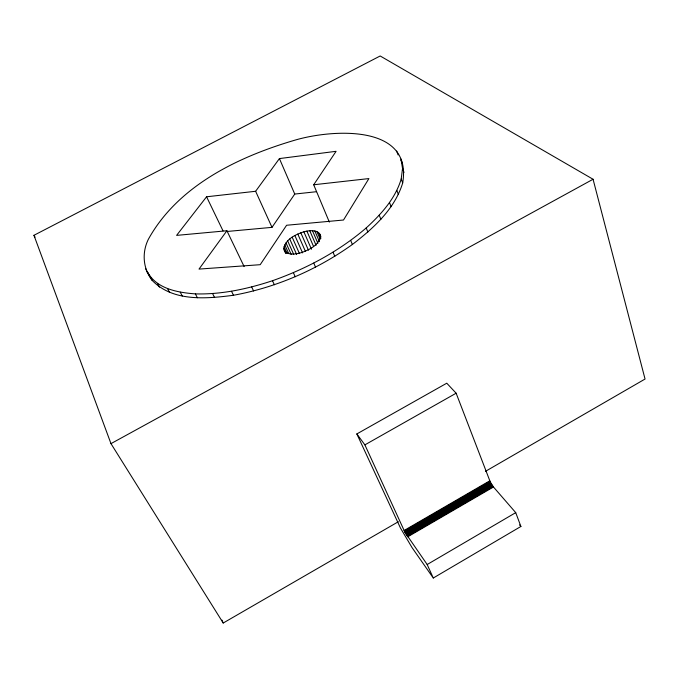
<?xml version="1.0" encoding="UTF-8"?>
<svg xmlns="http://www.w3.org/2000/svg" width="679" height="679" viewBox="0 0 679 679"><rect width="100%" height="100%" fill="white"/><g stroke="black" fill="none" stroke-linecap="round" stroke-linejoin="round"><path stroke-width="1.02" d="M402.689 182.982C412.815 123.323 330.58 129.443 294.482 140.29C237.973 156.959 178.042 185.715 148.387 239.229C141.733 252.588 142.963 268.663 152.155 280.376C172.899 301.917 206.408 298.819 233.483 295.263C276.26 287.497 317.042 269.75 352.367 244.491C373.374 228.297 394.703 209.157 402.689 182.982L401.213 178.959L402.537 168.443L400.975 159.073M283.805 248.463C285.443 239.118 295.747 234.467 303.869 231.802C309.208 230.283 319.877 229.044 320.454 236.835C318.434 245.348 309.352 249.753 301.799 252.512C296.214 254.184 285.486 256.238 283.805 248.463L285.944 253.191M147.547 272.797L145.645 268.638M152.155 280.376L147.632 272.313C156.849 288.94 178.017 292.607 195.374 293.888C221.66 294.61 247.631 288.923 272.474 280.724C306.45 268.723 338.804 251.485 366.219 227.94C381.063 214.326 395.365 198.701 401.213 178.959M329.349 222.101L313.698 184.764L336.088 151.315L279.417 158.58L255.627 191.274L206.569 196.783L176.599 235.384L226.905 230.75L244.126 266.558M226.65 231.514L271.999 227.355L294.745 194.058L316.516 191.699M226.905 230.75L199.006 269.096L260.201 264.691L286.597 225.258L343.506 220.021L368.909 178.577L313.698 184.764M433.278 578.016L520.903 526.471L515.726 512.637L493.472 487.004L490.289 482.022L456.135 393.209L446.765 383.202L356.84 433.94L400.466 528.033L412.043 547.597L433.278 578.016L427.176 564.521L404.998 532.37L364.886 444.872L356.84 433.94M427.176 564.521L515.726 512.637M406.577 535.128L492.241 485.383M406.967 535.756L492.665 485.986M407.349 536.334L493.081 486.529M407.689 536.834L493.472 487.004M404.073 530.52L489.771 480.825M404.336 531.08L490 481.394M404.65 531.699L490.289 482.022M404.998 532.37L490.628 482.684M405.371 533.057L491.002 483.363M405.77 533.762L491.401 484.051M406.169 534.458L491.817 484.73M485.485 471.328L645.05 379.035L593.064 179.256L380.181 55.975L33.95 235.299L110.974 443.633L223.204 623.025L398.361 521.718M364.886 444.872L456.135 393.209M110.974 443.633L593.064 179.256M519.562 524.909L520.903 526.471M33.95 235.299L35.028 237.115M157.469 283.406L159.489 287.158M400.975 160.32L402.409 163.019M167.543 288.643L169.563 292.445M180.249 292.191L182.269 296.036M195.374 293.888L197.385 297.767M212.595 293.608L214.589 297.529M231.522 291.299L233.483 295.263M251.663 286.979L253.59 290.977M206.569 196.783L223.026 230.86M272.474 280.724L274.367 284.756M293.379 272.686L295.221 276.752M255.627 191.274L271.999 227.355M284.756 244.822L288.677 253.513M284.026 246.698L287.005 253.309M284.925 251.434L285.791 253.326M284.102 250.059L284.959 251.951M285.986 242.87L291.198 254.455M287.658 240.909L293.718 254.421M289.746 239L296.638 254.438M292.174 237.175L299.464 253.581M294.873 235.511L302.562 252.885M297.784 234.026L305.44 251.417M300.805 232.778L308.436 250.186M313.757 263.096L315.548 267.178M303.869 231.802L311.474 249.227M306.891 231.123L313.63 246.621M312.459 230.707L317.908 243.345M279.417 158.58L294.745 194.058M309.777 230.75L316.083 245.306M314.852 230.996L319.453 241.707M319.665 233.72L320.895 236.581M318.51 232.515L320.955 238.236M316.889 231.598L320.149 239.22M333.041 252.223L334.781 256.314M221.965 620.105L223.204 623.025M350.678 240.391L352.367 244.491M366.219 227.94L367.857 232.04M379.264 215.243L380.851 219.334M389.542 202.631L391.096 206.705M396.884 190.443L398.395 194.491M402.537 168.443L403.997 172.424M396.672 151.035L398.098 154.931"/></g></svg>
